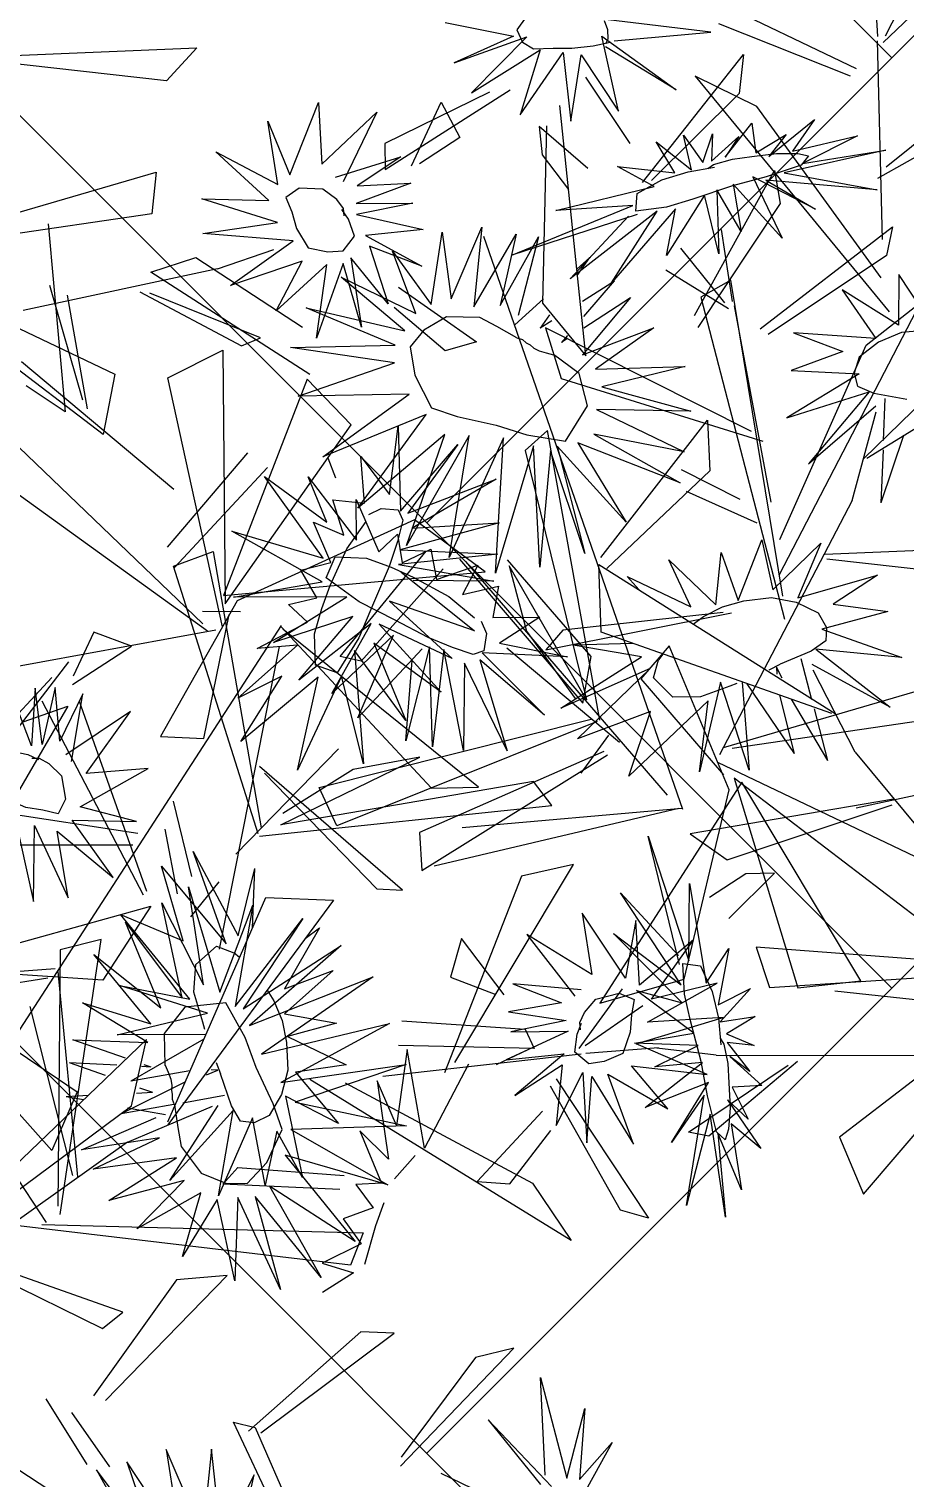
# Model space of a CAD drawing. Header units: millimetres. Extents: x -2729 to 15248, y -12439 to 5292.
# Drawn here: x 5803.9 to 5837.7, y -8469.8 to -8413.8 of the extents above; entities that cross this region are included whole.
import ezdxf

# ---------------------------------------------------------------- set-up
doc = ezdxf.new("R2010")
doc.units = ezdxf.units.MM

# ---------------------------------------------------------------- blocks, each defined once
blk = doc.blocks.new('aerysty')
at = {"color": 86, "linetype": 'Continuous'}
for p, q in [((-45.004, -24.006, 0.09), (-44.838, -21.209, 0.09)), ((-45.3, -23.988, 0.09), (-46.515, -21.584, 0.09)), ((-47.259, -22.28, 0.09), (-45.215, -24.24, 0.09)), ((-44.185, -25.26, 0.09), (-38.387, -22.488, 0.09)), ((-45.335, -29.042, 0.09), (-52.249, -23.482, 0.09)), ((-38.843, -23.514, 0.09), (-43.935, -25.525, 0.09)), ((-68.906, -24.394, 0.09), (-69.059, -25.247, 0.09)), ((-65.972, -27.832, 0.09), (-68.906, -24.394, 0.09)), ((-44.979, -24.181, 0.09), (-45.182, -31.855, 0.09)), ((-10.783, -24.813, 0.09), (-18.703, -24.477, 0.09)), ((-18.703, -24.477, 0.09), (-17.522, -25.743, 0.09)), ((-39.814, -24.713, 0.09), (-39.653, -26.221, 0.09)), ((-35.921, -29.653, 0.09), (-39.814, -24.713, 0.09)), ((-17.522, -25.743, 0.09), (-10.866, -25.009, 0.09)), ((-69.059, -25.247, 0.09), (-66.297, -28.292, 0.09)), ((-52.07, -25.518, 0.09), (-44.994, -29.491, 0.09)), ((-37.947, -25.553, 0.09), (-45.456, -34.644, 0.09)), ((-40.329, -26.719, 0.09), (-37.947, -25.553, 0.09)), ((-39.653, -26.221, 0.09), (-36.265, -29.584, 0.09)), ((-25.977, -29.166, 0.09), (-30.797, -26.078, 0.09)), ((-30.002, -26.179, 0.09), (-25.957, -28.16, 0.09)), ((-45.138, -33.323, 0.09), (-40.329, -26.719, 0.09)), ((-33.728, -36.353, 0.09), (-32.718, -26.688, 0.09)), ((-28.14, -26.567, 0.09), (-28.866, -27.927, 0.09)), ((-26.988, -29.017, 0.09), (-28.14, -26.567, 0.09)), ((-32.209, -27.477, 0.09), (-32.06, -34.323, 0.09)), ((-28.866, -27.927, 0.09), (-27.3, -28.946, 0.09)), ((-25.957, -28.16, 0.09), (-25.977, -29.166, 0.09)), ((-41.019, -29.193, 0.09), (-41.238, -30.459, 0.09)), ((-37.928, -34.792, 0.09), (-41.019, -29.193, 0.09)), ((-6.881, -32.277, 0.09), (-17.129, -29.27, 0.09)), ((-17.129, -29.27, 0.09), (-16.959, -30.886, 0.09)), ((-41.238, -30.459, 0.09), (-38.056, -35.25, 0.09)), ((-16.959, -30.886, 0.09), (-7.206, -32.316, 0.09)), ((-12.963, -31.273, 0.09), (-13.624, -38.532, 0.09)), ((-29.776, -31.732, 0.09), (-37.484, -53.853, 0.09)), ((-19.507, -32.999, 0.09), (-21.675, -32.257, 0.09)), ((-52.153, -32.805, 0.09), (-44.473, -40.304, 0.09)), ((-18.661, -32.564, 0.09), (-22.794, -35.247, 0.09)), ((-19.507, -32.999, 0.09), (-12.002, -34.616, 0.09)), ((-16.933, -33.136, 0.09), (-18.661, -32.564, 0.09)), ((-6.651, -32.843, 0.09), (-15.539, -37.077, 0.09)), ((-41.348, -45.625, 0.09), (-39.332, -33.424, 0.09)), ((-39.332, -33.424, 0.09), (-38.176, -34.081, 0.09)), ((-23.067, -37.074, 0.09), (-16.933, -33.136, 0.09)), ((-15.085, -39.404, 0.09), (-7.291, -33.463, 0.09)), ((-38.176, -34.081, 0.09), (-41.421, -46.513, 0.09)), ((-26.493, -33.704, 0.09), (-29.511, -35.812, 0.09)), ((-21.17, -35.667, 0.09), (-16.886, -33.95, 0.09)), ((-16.497, -33.892, 0.09), (-20.435, -35.977, 0.09)), ((-14.489, -38.412, 0.09), (-13.714, -34.024, 0.09)), ((-13.018, -33.635, 0.09), (-14.295, -38.07, 0.09)), ((-32.06, -34.323, 0.09), (-33.728, -36.353, 0.09)), ((-28.303, -36.166, 0.09), (-26.323, -34.491, 0.09)), ((-44.598, -40.286, 0.09), (-52.613, -35.37, 0.09)), ((-29.511, -35.812, 0.09), (-28.303, -36.166, 0.09)), ((-20.435, -35.977, 0.09), (-21.17, -35.667, 0.09)), ((-19.705, -36.14, 0.09), (-19.805, -45.939, 0.09)), ((-17.59, -37.212, 0.09), (-19.705, -36.14, 0.09)), ((-11.934, -36.586, 0.09), (-17.821, -41.514, 0.09)), ((-24.677, -39.021, 0.09), (-22.964, -37.265, 0.09)), ((-22.964, -37.265, 0.09), (-19.75, -45.61, 0.09)), ((-19.709, -46.826, 0.09), (-17.59, -37.212, 0.09)), ((-15.539, -37.077, 0.09), (-15.085, -39.404, 0.09)), ((-13.624, -38.532, 0.09), (-12.111, -37.52, 0.09)), ((-38.431, -38.827, 0.09), (-38.531, -40.79, 0.09)), ((-34.314, -44.129, 0.09), (-38.431, -38.827, 0.09)), ((-19.805, -45.939, 0.09), (-24.677, -39.021, 0.09)), ((-11.833, -39.894, 0.09), (-18.953, -46.712, 0.09)), ((-39.695, -41.895, 0.09), (-37.433, -40.742, 0.09)), ((-38.531, -40.79, 0.09), (-34.554, -44.555, 0.09)), ((-19.122, -46.992, 0.09), (-10.453, -40.753, 0.09)), ((-44.03, -41.922, 0.09), (-38.905, -51.75, 0.09)), ((-40.357, -42.801, 0.09), (-37.63, -41.585, 0.09)), ((-29.854, -44.693, 0.09), (-27.117, -42.687, 0.09)), ((-27.117, -42.687, 0.09), (-20.279, -45.822, 0.09)), ((-42.972, -43.999, 0.09), (-50.892, -43.663, 0.09)), ((-49.711, -44.929, 0.09), (-43.055, -44.196, 0.09)), ((-24.256, -47.962, 0.09), (-27.567, -43.9, 0.09)), ((-29.086, -44.293, 0.09), (-36.893, -53.304, 0.09)), ((-19.75, -45.61, 0.09), (-29.854, -44.693, 0.09)), ((-28.236, -44.577, 0.09), (-25.062, -48.146, 0.09)), ((-20.279, -45.822, 0.09), (-17.316, -51.061, 0.09)), ((-32.204, -47.696, 0.09), (-39.366, -46.269, 0.09)), ((-39.05, -46.258, 0.09), (-32.852, -46.945, 0.09)), ((-18.992, -51.141, 0.09), (-19.96, -46.346, 0.09)), ((-32.852, -46.945, 0.09), (-32.204, -47.696, 0.09)), ((-29.601, -53.001, 0.09), (-22.036, -46.908, 0.09)), ((-21.976, -46.817, 0.09), (-27.785, -53.052, 0.09)), ((-9.261, -66.446, 0.09), (-21.98, -46.775, 0.09)), ((-8.546, -48.939, 0.09), (-19.448, -46.946, 0.09)), ((-39.281, -53.096, 0.09), (-36.968, -47.539, 0.09)), ((-36.968, -47.539, 0.09), (-35.875, -48.812, 0.09)), ((-19.597, -59.274, 0.09), (-21.911, -47.578, 0.09)), ((-25.062, -48.146, 0.09), (-24.256, -47.962, 0.09)), ((-39.069, -51.463, 0.09), (-49.317, -48.456, 0.09)), ((-5.955, -58.375, 0.09), (-13.771, -48.177, 0.09)), ((-35.875, -48.812, 0.09), (-39.064, -52.522, 0.09)), ((-13.115, -48.781, 0.09), (-4.726, -57.867, 0.09)), ((-49.148, -50.073, 0.09), (-39.394, -51.502, 0.09)), ((-34.626, -50.993, 0.09), (-33.551, -52.458, 0.09)), ((-17.316, -51.061, 0.09), (-18.992, -51.141, 0.09)), ((-38.839, -52.03, 0.09), (-47.727, -56.263, 0.09)), ((-51.696, -52.185, 0.09), (-44.19, -53.803, 0.09)), ((-26.671, -56.989, 0.09), (-21.145, -52.214, 0.09)), ((-21.331, -52.47, 0.09), (-25.68, -56.938, 0.09)), ((-47.274, -58.591, 0.09), (-39.48, -52.65, 0.09)), ((-44.384, -60.471, 0.09), (-39.774, -52.808, 0.09)), ((-39.48, -52.65, 0.09), (-41.946, -60.744, 0.09)), ((-39.774, -52.808, 0.09), (-34.29, -61.345, 0.09)), ((-37.555, -60.417, 0.09), (-39.281, -53.096, 0.09)), ((-27.785, -53.052, 0.09), (-29.601, -53.001, 0.09)), ((-17.801, -53.562, 0.09), (-18.516, -56.461, 0.09)), ((-37.454, -53.823, 0.09), (-28.966, -54.577, 0.09)), ((-27.89, -56.041, 0.09), (-37.345, -53.815, 0.09)), ((-11.03, -53.974, 0.09), (-16.444, -54.799, 0.09)), ((-17.492, -54.642, 0.09), (-17.971, -57.134, 0.09)), ((-16.255, -55.25, 0.09), (-9.542, -55.258, 0.09)), ((-25.68, -56.938, 0.09), (-26.671, -56.989, 0.09)), ((-34.29, -61.345, 0.09), (-37.555, -60.417, 0.09)), ((-7.521, -60.449, 0.09), (-13.255, -60.017, 0.09)), ((-12.973, -60.399, 0.09), (-6.656, -61.4, 0.09)), ((-41.946, -60.744, 0.09), (-44.384, -60.471, 0.09)), ((-26.648, -62.035, 0.09), (-31.414, -62.347, 0.09)), ((-31.414, -62.347, 0.09), (-31.763, -63.096, 0.09)), ((-31.764, -63.031, 0.09), (-30.294, -63.729, 0.09)), ((-31.763, -63.096, 0.09), (-26.525, -62.979, 0.09)), ((-16.785, -62.753, 0.09), (-9.779, -69.488, 0.09)), ((-16.207, -65.317, 0.09), (-16.785, -62.753, 0.09)), ((-10.714, -69.405, 0.09), (-16.207, -65.317, 0.09)), ((-20.322, -67.694, 0.09), (-24.421, -68.003, 0.09)), ((-19.742, -68.339, 0.09), (-20.322, -67.694, 0.09)), ((-24.257, -68.542, 0.09), (-19.742, -68.339, 0.09)), ((-15.876, -73.285, 0.09), (-10.477, -71.379, 0.09)), ((-11.045, -71.944, 0.09), (-15.094, -73.919, 0.09)), ((-15.094, -73.919, 0.09), (-15.876, -73.285, 0.09))]:
    blk.add_line(p, q, dxfattribs=at)
at = {"color": 221, "linetype": 'Continuous'}
for p, q in [((-38.553, -23.85, 0.09), (-34.582, -23.382, 0.09)), ((-28.286, -23.485, 0.09), (-30.928, -24.012, 0.09)), ((-34.818, -24.183, 0.09), (-38.553, -23.85, 0.09)), ((-34.347, -24.006, 0.09), (-37.217, -26.075, 0.09)), ((-34.987, -26.906, 0.09), (-34.347, -24.006, 0.09)), ((-31.451, -24.042, 0.09), (-29.312, -26.205, 0.09)), ((-28.642, -25.039, 0.09), (-31.451, -24.042, 0.09)), ((-30.928, -24.012, 0.09), (-28.642, -25.039, 0.09)), ((-37.217, -26.075, 0.09), (-34.485, -24.418, 0.09)), ((-34.495, -24.288, 0.09), (-34.589, -24.115, 0.09)), ((-31.954, -24.543, 0.09), (-31.185, -27.053, 0.09)), ((-29.312, -26.205, 0.09), (-31.954, -24.543, 0.09)), ((-33.54, -24.726, 0.09), (-34.987, -26.906, 0.09)), ((-33.147, -27.295, 0.09), (-33.54, -24.726, 0.09)), ((-32.851, -24.643, 0.09), (-33.147, -27.295, 0.09)), ((-31.185, -27.053, 0.09), (-32.851, -24.643, 0.09)), ((-35.436, -28.148, 0.09), (-33.722, -25.585, 0.09)), ((-23.394, -26.579, 0.09), (-23.526, -28.965, 0.09)), ((-22.292, -29.372, 0.09), (-23.394, -26.579, 0.09)), ((-25.651, -26.944, 0.09), (-24.348, -29.64, 0.09)), ((-23.526, -28.965, 0.09), (-25.651, -26.944, 0.09)), ((-21.436, -27.296, 0.09), (-22.292, -29.372, 0.09)), ((-21.826, -29.743, 0.09), (-21.436, -27.296, 0.09)), ((-19.431, -28.485, 0.09), (-21.826, -29.743, 0.09)), ((-21.482, -30.368, 0.09), (-19.431, -28.485, 0.09)), ((-26.577, -28.672, 0.09), (-24.894, -29.791, 0.09)), ((-24.057, -29.455, 0.09), (-26.577, -28.672, 0.09)), ((-26.968, -29.694, 0.09), (-24.863, -30.481, 0.09)), ((-24.894, -29.791, 0.09), (-26.968, -29.694, 0.09)), ((-27.04, -30.46, 0.09), (-24.874, -30.903, 0.09)), ((-24.863, -30.481, 0.09), (-27.04, -30.46, 0.09)), ((-21.822, -31.209, 0.09), (-18.896, -30.303, 0.09)), ((-18.896, -30.303, 0.09), (-21.482, -30.368, 0.09)), ((-24.874, -30.903, 0.09), (-27.442, -31.482, 0.09)), ((-18.935, -31.637, 0.09), (-21.822, -31.209, 0.09)), ((-31.898, -31.758, 0.09), (-31.116, -34.793, 0.09)), ((-30.424, -34.413, 0.09), (-31.898, -31.758, 0.09)), ((-31.043, -31.65, 0.09), (-30.424, -34.413, 0.09)), ((-29.404, -34.456, 0.09), (-31.043, -31.65, 0.09)), ((-29.708, -31.384, 0.09), (-29.404, -34.456, 0.09)), ((-28.531, -34.158, 0.09), (-29.708, -31.384, 0.09)), ((-28.184, -31.578, 0.09), (-28.531, -34.158, 0.09)), ((-27.76, -34.369, 0.09), (-28.184, -31.578, 0.09)), ((-27.442, -31.482, 0.09), (-25.215, -31.717, 0.09)), ((-25.215, -31.717, 0.09), (-27.398, -32.891, 0.09)), ((-22.422, -31.921, 0.09), (-18.935, -31.637, 0.09)), ((-26.258, -32.311, 0.09), (-27.76, -34.369, 0.09)), ((-27.398, -32.891, 0.09), (-25.369, -32.123, 0.09)), ((-27.164, -34.717, 0.09), (-26.258, -32.311, 0.09)), ((-25.369, -32.123, 0.09), (-26.093, -34.351, 0.09)), ((-20.003, -33.648, 0.09), (-22.422, -31.921, 0.09)), ((-33.394, -33.248, 0.09), (-33.881, -32.55, 0.09)), ((-33.382, -32.999, 0.09), (-33.881, -32.55, 0.09)), ((-26.093, -34.351, 0.09), (-24.657, -32.57, 0.09)), ((-24.657, -32.57, 0.09), (-25.072, -35.25, 0.09)), ((-25.072, -35.25, 0.09), (-24.356, -32.791, 0.09)), ((-24.356, -32.791, 0.09), (-23.334, -35.672, 0.09)), ((-23.729, -32.837, 0.09), (-21.764, -34.627, 0.09)), ((-23.334, -35.672, 0.09), (-23.729, -32.837, 0.09)), ((-22.777, -32.709, 0.09), (-20.003, -33.648, 0.09)), ((-21.764, -34.627, 0.09), (-22.777, -32.709, 0.09)), ((-47.203, -35.279, 0.09), (-45.821, -33.195, 0.09)), ((-45.821, -33.195, 0.09), (-45.814, -35.161, 0.09)), ((-33.652, -34.835, 0.09), (-34.839, -33.452, 0.09)), ((-33.598, -34.245, 0.09), (-34.839, -33.452, 0.09)), ((-24.277, -33.325, 0.09), (-27.164, -34.717, 0.09)), ((-26.74, -35.39, 0.09), (-24.277, -33.325, 0.09)), ((-45.814, -35.161, 0.09), (-43.633, -33.788, 0.09)), ((-43.633, -33.788, 0.09), (-44.942, -35.666, 0.09)), ((-33.659, -35.27, 0.09), (-35.456, -34.097, 0.09)), ((-35.456, -34.097, 0.09), (-33.6, -36.316, 0.09)), ((-32.096, -34.155, 0.09), (-30.99, -35.15, 0.09)), ((-22.927, -34.511, 0.09), (-26.74, -35.39, 0.09)), ((-26.369, -35.945, 0.09), (-22.927, -34.511, 0.09)), ((-32.422, -34.995, 0.09), (-31.975, -35.28, 0.09)), ((-32.328, -34.774, 0.09), (-31.975, -35.28, 0.09)), ((-44.942, -35.666, 0.09), (-41.759, -35.449, 0.09)), ((-41.759, -35.449, 0.09), (-43.666, -36.179, 0.09)), ((-36.36, -35.268, 0.09), (-34.105, -36.858, 0.09)), ((-33.6, -36.316, 0.09), (-36.36, -35.268, 0.09)), ((-33.029, -35.681, 0.09), (-32.796, -35.833, 0.09)), ((-33.025, -35.566, 0.09), (-32.796, -35.833, 0.09)), ((-43.666, -36.179, 0.09), (-41.662, -36.907, 0.09)), ((-22.328, -36.039, 0.09), (-26.369, -35.945, 0.09)), ((-26.339, -36.622, 0.09), (-22.328, -36.039, 0.09)), ((-41.662, -36.907, 0.09), (-44.295, -37.031, 0.09)), ((-37.567, -36.76, 0.09), (-34.347, -37.542, 0.09)), ((-34.105, -36.858, 0.09), (-37.567, -36.76, 0.09)), ((-22.619, -37.922, 0.09), (-26.339, -36.622, 0.09)), ((-44.295, -37.031, 0.09), (-41.504, -38.741, 0.09)), ((-45.237, -39.61, 0.09), (-45.304, -37.982, 0.09)), ((-44.677, -37.733, 0.09), (-42.344, -40.513, 0.09)), ((-41.504, -38.741, 0.09), (-44.677, -37.733, 0.09)), ((-34.347, -37.542, 0.09), (-37.794, -38.488, 0.09)), ((-26.912, -37.834, 0.09), (-22.619, -37.922, 0.09)), ((-23.574, -40.264, 0.09), (-26.912, -37.834, 0.09)), ((-44.03, -41.922, 0.09), (-44.951, -38.504, 0.09)), ((-42.344, -40.513, 0.09), (-44.942, -38.276, 0.09)), ((-37.794, -38.488, 0.09), (-34.147, -38.423, 0.09)), ((-34.147, -38.423, 0.09), (-37.53, -40.057, 0.09)), ((-27.562, -38.618, 0.09), (-23.574, -40.264, 0.09)), ((-24.93, -42.243, 0.09), (-27.562, -38.618, 0.09)), ((-46.012, -39.419, 0.09), (-45.137, -42.014, 0.09)), ((-37.53, -40.057, 0.09), (-34.041, -39.378, 0.09)), ((-34.041, -39.378, 0.09), (-37.383, -41.254, 0.09)), ((-37.383, -41.254, 0.09), (-33.424, -39.711, 0.09)), ((-33.424, -39.711, 0.09), (-35.297, -42.776, 0.09)), ((-30.553, -39.515, 0.09), (-28.456, -44.146, 0.09)), ((-30.257, -44.747, 0.09), (-30.553, -39.515, 0.09)), ((-29.226, -39.426, 0.09), (-26.808, -43.679, 0.09)), ((-28.456, -44.146, 0.09), (-29.226, -39.426, 0.09)), ((-28.289, -39.394, 0.09), (-24.93, -42.243, 0.09)), ((-26.808, -43.679, 0.09), (-28.289, -39.394, 0.09)), ((-45.222, -39.966, 0.09), (-45.137, -42.014, 0.09)), ((-35.297, -42.776, 0.09), (-32.627, -39.839, 0.09)), ((-32.627, -39.839, 0.09), (-33.705, -43.983, 0.09)), ((-33.705, -43.983, 0.09), (-32.372, -40.023, 0.09)), ((-32.372, -40.023, 0.09), (-31.969, -44.514, 0.09)), ((-31.969, -44.514, 0.09), (-31.71, -39.822, 0.09)), ((-31.71, -39.822, 0.09), (-30.257, -44.747, 0.09)), ((-18.407, -56.86, 0.09), (-19.621, -60.931, 0.09)), ((-18.98, -60.649, 0.09), (-18.407, -56.86, 0.09)), ((-20.889, -57.571, 0.09), (-20.212, -61.481, 0.09)), ((-19.621, -60.931, 0.09), (-20.889, -57.571, 0.09)), ((-17.371, -57.479, 0.09), (-18.98, -60.649, 0.09)), ((-18.16, -61.152, 0.09), (-17.371, -57.479, 0.09)), ((-22.819, -58.085, 0.09), (-20.513, -61.569, 0.09)), ((-20.212, -61.481, 0.09), (-22.819, -58.085, 0.09)), ((-15.972, -58.234, 0.09), (-18.16, -61.152, 0.09)), ((-17.343, -61.535, 0.09), (-15.972, -58.234, 0.09)), ((-24.304, -59.128, 0.09), (-20.762, -62.215, 0.09)), ((-20.513, -61.569, 0.09), (-24.304, -59.128, 0.09)), ((-14.747, -59.475, 0.09), (-17.343, -61.535, 0.09)), ((-16.952, -62.147, 0.09), (-14.747, -59.475, 0.09)), ((-25.541, -60.336, 0.09), (-21.23, -63.316, 0.09)), ((-20.762, -62.215, 0.09), (-25.541, -60.336, 0.09)), ((-14.311, -61.344, 0.09), (-16.952, -62.147, 0.09)), ((-16.834, -62.877, 0.09), (-14.311, -61.344, 0.09)), ((-26.173, -62.127, 0.09), (-21.975, -64.418, 0.09)), ((-21.23, -63.316, 0.09), (-26.173, -62.127, 0.09)), ((-27.533, -66.946, 0.09), (-26.851, -63.138, 0.09)), ((-26.851, -63.138, 0.09), (-26.441, -66.075, 0.09)), ((-13.943, -62.776, 0.09), (-16.834, -62.877, 0.09)), ((-15.972, -63.474, 0.09), (-13.943, -62.776, 0.09)), ((-29.227, -63.702, 0.09), (-27.533, -66.946, 0.09)), ((-26.816, -63.714, 0.09), (-22.526, -65.178, 0.09)), ((-21.975, -64.418, 0.09), (-26.816, -63.714, 0.09)), ((-16.684, -63.718, 0.09), (-16.947, -63.809, 0.09)), ((-16.595, -63.792, 0.09), (-16.947, -63.809, 0.09)), ((-15.634, -63.746, 0.09), (-13.813, -63.659, 0.09)), ((-15.201, -64.152, 0.09), (-13.813, -63.659, 0.09)), ((-26.441, -66.075, 0.09), (-25.695, -64.346, 0.09)), ((-25.695, -64.346, 0.09), (-26.138, -67.376, 0.09)), ((-16.515, -64.619, 0.09), (-17.015, -64.796, 0.09)), ((-16.399, -64.828, 0.09), (-17.015, -64.796, 0.09)), ((-14.54, -64.925, 0.09), (-13.689, -64.969, 0.09)), ((-22.526, -65.178, 0.09), (-26.837, -66.078, 0.09)), ((-16.053, -65.392, 0.09), (-17.517, -65.653, 0.09)), ((-14.351, -65.088, 0.09), (-13.689, -64.969, 0.09)), ((-14.283, -67.021, 0.09), (-17.158, -65.773, 0.09)), ((-26.837, -66.078, 0.09), (-22.36, -66.228, 0.09)), ((-26.138, -67.376, 0.09), (-25.031, -66.282, 0.09)), ((-22.36, -66.228, 0.09), (-26.108, -68.363, 0.09)), ((-25.031, -66.282, 0.09), (-25.862, -68.302, 0.09)), ((-17.284, -66.552, 0.09), (-14.283, -67.021, 0.09)), ((-14.724, -67.761, 0.09), (-17.284, -66.552, 0.09)), ((-26.108, -68.363, 0.09), (-22.141, -67.223, 0.09)), ((-22.141, -67.223, 0.09), (-24.847, -70.556, 0.09)), ((-17.944, -67.331, 0.09), (-14.724, -67.761, 0.09)), ((-15.333, -68.979, 0.09), (-17.944, -67.331, 0.09)), ((-18.245, -68.204, 0.09), (-15.333, -68.979, 0.09)), ((-16.422, -70.062, 0.09), (-18.245, -68.204, 0.09)), ((-25.862, -68.302, 0.09), (-24.873, -68.348, 0.09)), ((-24.873, -68.348, 0.09), (-25.541, -69.249, 0.09)), ((-24.847, -70.556, 0.09), (-21.536, -68.419, 0.09)), ((-21.536, -68.419, 0.09), (-23.54, -71.942, 0.09)), ((-23.54, -71.942, 0.09), (-20.984, -68.811, 0.09)), ((-20.984, -68.811, 0.09), (-21.966, -72.408, 0.09)), ((-18.886, -68.682, 0.09), (-16.422, -70.062, 0.09)), ((-18.185, -71.131, 0.09), (-18.886, -68.682, 0.09)), ((-25.541, -69.249, 0.09), (-24.392, -69.67, 0.09)), ((-21.966, -72.408, 0.09), (-20.318, -68.859, 0.09)), ((-20.318, -68.859, 0.09), (-20.202, -72.072, 0.09)), ((-20.202, -72.072, 0.09), (-19.526, -68.938, 0.09)), ((-19.526, -68.938, 0.09), (-18.185, -71.131, 0.09)), ((-24.392, -69.67, 0.09), (-25.078, -70.636, 0.09)), ((-25.078, -70.636, 0.09), (-23.573, -71.39, 0.09)), ((-23.573, -71.39, 0.09), (-24.791, -71.763, 0.09)), ((-24.791, -71.763, 0.09), (-23.592, -72.526, 0.09))]:
    blk.add_line(p, q, dxfattribs=at)
at = {"color": 50, "linetype": 'Continuous'}
for p, q in [((-34.568, -23.762, 0.09), (-34.442, -23.411, 0.09)), ((-31.414, -23.267, 0.09), (-31.052, -23.77, 0.09)), ((-34.589, -24.115, 0.09), (-34.568, -23.762, 0.09)), ((-31.052, -23.77, 0.09), (-31.282, -24.24, 0.09)), ((-34.011, -24.381, 0.09), (-34.668, -24.242, 0.09)), ((-33.179, -24.477, 0.09), (-34.011, -24.381, 0.09)), ((-32.46, -24.472, 0.09), (-33.179, -24.477, 0.09)), ((-31.707, -24.494, 0.09), (-32.46, -24.472, 0.09)), ((-31.282, -24.24, 0.09), (-31.707, -24.494, 0.09)), ((-24.109, -30.328, 0.09), (-23.572, -29.919, 0.09)), ((-23.572, -29.919, 0.09), (-22.656, -29.889, 0.09)), ((-22.656, -29.889, 0.09), (-22.137, -30.243, 0.09)), ((-24.565, -31.083, 0.09), (-24.309, -30.71, 0.09)), ((-24.4, -30.948, 0.09), (-24.367, -30.674, 0.09)), ((-24.367, -30.674, 0.09), (-24.109, -30.328, 0.09)), ((-22.137, -30.243, 0.09), (-22.367, -30.804, 0.09)), ((-24.798, -31.739, 0.09), (-24.565, -31.083, 0.09)), ((-22.367, -30.804, 0.09), (-22.558, -31.443, 0.09)), ((-24.361, -32.303, 0.09), (-24.798, -31.739, 0.09)), ((-22.558, -31.443, 0.09), (-23.003, -32.184, 0.09)), ((-23.767, -32.338, 0.09), (-24.361, -32.303, 0.09)), ((-23.003, -32.184, 0.09), (-23.767, -32.338, 0.09)), ((-31.066, -35.662, 0.09), (-30.293, -35.22, 0.09)), ((-30.293, -35.22, 0.09), (-29.642, -34.869, 0.09)), ((-29.642, -34.869, 0.09), (-28.35, -34.849, 0.09)), ((-28.35, -34.849, 0.09), (-27.47, -35.363, 0.09)), ((-46.988, -35.343, 0.09), (-45.922, -35.441, 0.09)), ((-45.922, -35.441, 0.09), (-45.036, -35.814, 0.09)), ((-45.036, -35.814, 0.09), (-44.296, -36.389, 0.09)), ((-31.283, -35.723, 0.09), (-31.43, -35.845, 0.09)), ((-31.066, -35.662, 0.09), (-31.283, -35.723, 0.09)), ((-27.47, -35.363, 0.09), (-26.951, -36.005, 0.09)), ((-33.482, -37.034, 0.09), (-32.489, -36.294, 0.09)), ((-32.484, -36.315, 0.09), (-32.489, -36.294, 0.09)), ((-32.2, -36.236, 0.09), (-32.484, -36.315, 0.09)), ((-31.925, -36.152, 0.09), (-32.2, -36.236, 0.09)), ((-31.724, -36.053, 0.09), (-31.925, -36.152, 0.09)), ((-31.579, -35.928, 0.09), (-31.724, -36.053, 0.09)), ((-31.43, -35.845, 0.09), (-31.579, -35.928, 0.09)), ((-26.951, -36.005, 0.09), (-27.125, -37.102, 0.09)), ((-44.296, -36.389, 0.09), (-44.095, -37.005, 0.09)), ((-44.095, -37.005, 0.09), (-44.234, -37.508, 0.09)), ((-33.805, -38.283, 0.09), (-33.482, -37.034, 0.09)), ((-27.125, -37.102, 0.09), (-27.771, -38.357, 0.09)), ((-44.867, -37.778, 0.09), (-46.142, -38.017, 0.09)), ((-44.234, -37.508, 0.09), (-44.867, -37.778, 0.09)), ((-32.956, -39.643, 0.09), (-33.805, -38.283, 0.09)), ((-27.771, -38.357, 0.09), (-28.763, -38.695, 0.09)), ((-30.272, -39.033, 0.09), (-31.456, -39.406, 0.09)), ((-28.763, -38.695, 0.09), (-30.272, -39.033, 0.09)), ((-31.456, -39.406, 0.09), (-32.956, -39.643, 0.09)), ((-20.59, -62.672, 0.09), (-19.854, -61.342, 0.09)), ((-19.854, -61.342, 0.09), (-18.26, -61.507, 0.09)), ((-18.26, -61.507, 0.09), (-17.473, -62.53, 0.09)), ((-21.022, -63.835, 0.09), (-20.59, -62.672, 0.09)), ((-17.473, -62.53, 0.09), (-17.499, -63.768, 0.09)), ((-17.631, -64.032, 0.09), (-17.519, -63.758, 0.09)), ((-17.519, -63.758, 0.09), (-17.499, -63.768, 0.09)), ((-21.683, -65.233, 0.09), (-21.022, -63.835, 0.09)), ((-17.779, -64.52, 0.09), (-17.734, -64.3, 0.09)), ((-17.734, -64.3, 0.09), (-17.631, -64.032, 0.09)), ((-17.796, -64.879, 0.09), (-17.769, -64.71, 0.09)), ((-17.79, -65.07, 0.09), (-17.796, -64.879, 0.09)), ((-17.769, -64.71, 0.09), (-17.779, -64.52, 0.09)), ((-22.025, -66.223, 0.09), (-21.683, -65.233, 0.09)), ((-17.874, -65.279, 0.09), (-18.001, -66.16, 0.09)), ((-17.874, -65.279, 0.09), (-17.79, -65.07, 0.09)), ((-21.432, -67.504, 0.09), (-22.025, -66.223, 0.09)), ((-18.001, -66.16, 0.09), (-18.124, -66.89, 0.09)), ((-18.124, -66.89, 0.09), (-18.901, -67.921, 0.09)), ((-27.172, -67.234, 0.09), (-26.364, -68.135, 0.09)), ((-20.673, -68.315, 0.09), (-21.432, -67.504, 0.09)), ((-18.901, -67.921, 0.09), (-19.848, -68.3, 0.09)), ((-19.848, -68.3, 0.09), (-20.673, -68.315, 0.09)), ((-25.952, -69.054, 0.09), (-25.637, -69.939, 0.09)), ((-25.637, -69.939, 0.09), (-25.211, -71.437, 0.09))]:
    blk.add_line(p, q, dxfattribs=at)
blk = doc.blocks.new('styrtys')
at = {"color": 86, "linetype": 'Continuous'}
for p, q in [((-55.142, -11.478), (-55.167, -12.586)), ((-53.478, -13.323), (-55.142, -11.478)), ((-55.167, -12.586), (-54.315, -14.029)), ((-48.555, -19.104), (-48.638, -16.291)), ((-48.853, -19.113), (-50.282, -16.815)), ((-47.623, -20.286), (-42.067, -16.996)), ((-42.067, -16.996), (-42.432, -18.064)), ((-50.965, -17.578), (-48.745, -19.357)), ((-42.432, -18.064), (-47.349, -20.53)), ((-55.853, -19.225), (-55.492, -21.247)), ((-48.437, -24.175), (-55.853, -19.225)), ((-48.514, -19.277), (-48.034, -26.976)), ((-41.354, -20.024), (-48.059, -29.792)), ((-43.634, -21.403), (-41.354, -20.024)), ((-55.492, -21.247), (-48.056, -24.593)), ((-47.859, -28.441), (-43.634, -21.403)), ((-56.258, -23.174), (-57.214, -23.831)), ((-55.622, -34.516), (-56.258, -23.174)), ((-57.214, -23.831), (-56.03, -33.674)), ((-58.373, -28.177), (-58.017, -30.765)), ((-56.03, -33.674), (-58.373, -28.177)), ((-55.158, -31.157), (-54.926, -28.547)), ((-54.926, -28.547), (-46.572, -35.369)), ((-58.017, -30.765), (-56.458, -33.566)), ((-58.848, -31.305), (-54.976, -35.456)), ((-46.698, -35.363), (-55.158, -31.157)), ((-6.875, -34.076), (-9.353, -42.21)), ((-66.696, -35.766), (-55.947, -34.432)), ((-55.725, -34.561), (-66.201, -37.324)), ((-11.802, -41.936), (-7.17, -34.236)), ((-7.17, -34.236), (-1.66, -42.813)), ((-4.94, -41.881), (-6.676, -34.525)), ((-14.524, -42.553), (-8.227, -34.924)), ((4.77, -37.485), (-4.73, -35.247)), ((-66.201, -37.324), (-66.696, -35.766)), ((-55.616, -35.737), (-63.071, -37.967)), ((-63.159, -39.43), (-55.492, -35.882)), ((3.69, -36.013), (4.77, -37.485)), ((4.666, -36.457), (-1.335, -42.404)), ((-45.984, -36.949), (-39.979, -46.329)), ((-25.254, -48.823), (-21.97, -37.302)), ((5.622, -37.404), (7.711, -39.145)), ((7.795, -37.599), (5.936, -37.336)), ((-63.071, -37.967), (-63.159, -39.43)), ((-10.638, -44.638), (-19.478, -37.864)), ((-1.169, -42.498), (5.082, -37.862)), ((7.711, -39.145), (7.795, -37.599)), ((-44.74, -38.934), (-52.697, -39.303)), ((-51.402, -40.465), (-44.806, -39.138)), ((-52.697, -39.303), (-51.402, -40.465)), ((-6.741, -39.487), (-12.491, -42.981)), ((16.168, -41.24), (11.762, -39.337)), ((-4.305, -39.958), (-13.795, -42.798)), ((-12.483, -43.196), (-5.128, -40.139)), ((-3.465, -41.359), (-4.305, -39.958)), ((2.227, -45.954), (11.136, -39.788)), ((11.107, -39.847), (15.846, -42.14)), ((11.136, -39.788), (12.132, -41.085)), ((-14.074, -42.971), (-3.465, -41.359)), ((12.132, -41.085), (2.48, -46)), ((10.214, -42.779), (9.798, -41.373)), ((-12.64, -54.264), (-14.963, -41.564)), ((-9.353, -42.21), (-11.802, -41.936)), ((-1.66, -42.813), (-4.94, -41.881)), ((-61.956, -42.235), (-62.561, -43.661)), ((-60.584, -44.585), (-61.956, -42.235)), ((-14.652, -42.405), (-11.309, -54.372)), ((-62.561, -43.661), (-60.903, -44.541)), ((-50.694, -43.96), (-50.381, -45.563)), ((-40.169, -46.057), (-50.694, -43.96)), ((-21.033, -44.536), (-22.999, -46.801)), ((0.004, -45.056), (-1.609, -44.404)), ((16.894, -44.253), (16.239, -44.763)), ((-50.381, -45.563), (-40.491, -46.125)), ((-21.251, -45.643), (-22.821, -47.653)), ((6.272, -47.952), (1.218, -45.368)), ((-38.393, -48.246), (-47.893, -46.008)), ((-15.165, -48.004), (-20.385, -46.264)), ((2.146, -46.032), (6.606, -56.479)), ((-39.889, -46.603), (-48.408, -51.632)), ((-20.423, -46.754), (-14.422, -49.834)), ((2.816, -46.685), (6.891, -51.055)), ((7.281, -55.536), (2.816, -46.685)), ((5.674, -48.742), (3.255, -46.64)), ((-47.746, -53.921), (-40.475, -47.281)), ((-52.742, -47.904), (-45.087, -48.854)), ((-14.422, -49.834), (-15.165, -48.004)), ((-54.169, -50.722), (-50.034, -48.622)), ((-49.65, -48.53), (-53.406, -50.967)), ((-59.672, -49.232), (-62.505, -51.61)), ((6.891, -51.055), (5.674, -48.742)), ((-61.264, -51.857), (-59.431, -50.005)), ((-53.406, -50.967), (-54.169, -50.722)), ((-9.227, -62.128), (-6.249, -50.661)), ((-62.505, -51.61), (-61.264, -51.857)), ((-48.408, -51.632), (-47.746, -53.921)), ((-5.978, -51.999), (-7.553, -60.055)), ((-14.99, -55.403), (-19.922, -52.39)), ((-19.844, -52.862), (-14.652, -56.649)), ((-2.24, -60.392), (-5.314, -53.317)), ((-11.309, -54.372), (-12.64, -54.264)), ((-14.652, -56.649), (-14.99, -55.403)), ((3.649, -56.164), (-4.482, -55.55)), ((-3.981, -55.814), (4.677, -57.942)), ((6.606, -56.479), (7.281, -55.536)), ((4.677, -57.942), (3.649, -56.164)), ((-19.49, -58.394), (-13.848, -61.24)), ((-14.634, -59.934), (-19.147, -58.31)), ((-7.546, -63.604), (-3.763, -59.611)), ((-3.422, -59.747), (-7.526, -64.733)), ((-19.293, -59.97), (-19.765, -63.032)), ((-13.848, -61.24), (-14.634, -59.934)), ((-7.553, -60.055), (-9.227, -62.128)), ((0.642, -61.156), (-2.051, -60.238)), ((-1.866, -60.431), (0.26, -62.105)), ((-2.144, -60.541), (-1.108, -63.158)), ((-7.526, -64.733), (-7.546, -63.604)), ((6.293, -64.418), (5, -63.352)), ((4.454, -64.3), (6.647, -65.468)), ((6.647, -65.468), (6.293, -64.418))]:
    blk.add_line(p, q, dxfattribs=at)
at = {"color": 50, "linetype": 'Continuous'}
for p, q in [((-50.728, -12.619), (-49.51, -13.863)), ((-50.161, -13.901), (-50.728, -12.619)), ((-49.648, -12.499), (-49.038, -13.641)), ((-49.51, -13.863), (-49.648, -12.499)), ((-49.038, -13.641), (-48.534, -12.588)), ((-48.534, -12.588), (-48.696, -13.624)), ((-48.696, -13.624), (-47.536, -12.808)), ((-48.152, -13.543), (-46.97, -12.366)), ((-47.536, -12.808), (-48.152, -13.543)), ((-46.97, -12.366), (-46.958, -13.516)), ((-46.48, -13.722), (-44.547, -12.521)), ((-44.547, -12.521), (-45.552, -13.627)), ((-52.324, -13.387), (-50.161, -13.901)), ((-51.018, -14.32), (-52.324, -13.387)), ((-46.958, -13.516), (-45.705, -12.96)), ((-45.705, -12.96), (-46.48, -13.722)), ((-45.552, -13.627), (-42.988, -13.35)), ((-42.988, -13.35), (-45.217, -14.152)), ((-54.898, -14.777), (-51.018, -14.32)), ((-44.939, -15.961), (-47.192, -14.422)), ((-47.192, -14.422), (-46.347, -16.911)), ((-41.964, -14.025), (-45.969, -14.421)), ((-45.969, -14.421), (-42.486, -15.509)), ((-45.217, -14.152), (-41.964, -14.025)), ((-56.795, -16.288), (-51.922, -14.95)), ((-51.922, -14.95), (-54.898, -14.777)), ((-49.123, -14.899), (-50.868, -17.027)), ((-48.851, -17.208), (-49.123, -14.899)), ((-48.63, -14.755), (-48.851, -17.208)), ((-47.891, -16.467), (-48.63, -14.755)), ((-47.972, -14.614), (-47.891, -16.467)), ((-46.347, -16.911), (-47.972, -14.614)), ((-46.708, -14.616), (-44.939, -15.961)), ((-42.486, -15.509), (-46.708, -14.616)), ((-51.795, -15.317), (-56.795, -16.288)), ((-51.012, -15.287), (-54.67, -17.461)), ((-54.67, -17.461), (-52.145, -15.334)), ((-50.307, -15.281), (-53.109, -17.811)), ((-53.109, -17.811), (-51.012, -15.287)), ((-50.868, -17.027), (-50.307, -15.281)), ((-62.617, -24.882), (-61.967, -22.296)), ((-61.967, -22.296), (-62.28, -25.57)), ((-63.624, -25.092), (-63.542, -23.283)), ((-63.542, -23.283), (-62.617, -24.882)), ((-62.28, -25.57), (-59.758, -23.281)), ((-59.758, -23.281), (-62.007, -25.677)), ((-64.82, -24.813), (-63.624, -25.092)), ((-64.56, -26.217), (-64.82, -24.813)), ((-62.007, -25.677), (-58.453, -24.795)), ((-58.453, -24.795), (-61.915, -26.273)), ((-65.669, -25.577), (-64.56, -26.217)), ((-65.191, -27.2), (-65.669, -25.577)), ((-63.506, -25.551), (-63.01, -25.376)), ((-63.01, -25.376), (-62.355, -25.511)), ((-62.355, -25.511), (-62.228, -25.928)), ((-64.512, -26.75), (-63.645, -25.799)), ((-62.228, -25.928), (-62.539, -26.714)), ((-61.915, -26.273), (-58.547, -26.483)), ((-65.322, -28.088), (-64.512, -26.75)), ((-62.539, -26.714), (-62.968, -27.633)), ((-58.547, -26.483), (-62.475, -27.05)), ((-66.372, -27.357), (-65.191, -27.2)), ((-65.895, -28.49), (-66.372, -27.357)), ((-62.475, -27.05), (-58.751, -27.669)), ((-62.968, -27.633), (-63.695, -28.876)), ((-62.604, -27.602), (-59.024, -28.684)), ((-58.751, -27.669), (-62.604, -27.602)), ((-62.548, -27.888), (-60, -30.499)), ((-67.014, -28.617), (-65.895, -28.49)), ((-65.756, -28.926), (-65.322, -28.088)), ((-59.024, -28.684), (-62.112, -28.284)), ((-49.751, -30.583), (-48.554, -28.374)), ((-48.554, -28.374), (-48.372, -30.342)), ((-66.37, -29.376), (-67.014, -28.617)), ((-66.149, -29.859), (-65.756, -28.926)), ((-63.695, -28.876), (-64.472, -30.219)), ((-63.123, -28.963), (-60.99, -31.45)), ((-60, -30.499), (-63.123, -28.963)), ((-52.219, -28.693), (-50.635, -30.65)), ((-51.603, -30.608), (-52.219, -28.693)), ((-50.635, -30.65), (-50.18, -28.667)), ((-50.18, -28.667), (-49.751, -30.583)), ((-48.372, -30.342), (-46.312, -28.773)), ((-46.312, -28.773), (-47.455, -30.769)), ((-68.424, -30.148), (-66.37, -29.376)), ((-53.499, -29.712), (-53.893, -29.137)), ((-53.893, -29.137), (-51.603, -30.608)), ((-69.392, -31.962), (-66.862, -30.213)), ((-66.862, -30.213), (-68.424, -30.148)), ((-66.258, -31.07), (-66.149, -29.859)), ((-64.472, -30.219), (-65.463, -31.456)), ((-63.622, -29.802), (-61.568, -32.699)), ((-60.99, -31.45), (-63.622, -29.802)), ((-64.697, -30.686), (-64.889, -35.071)), ((-63.065, -33.613), (-64.697, -30.686)), ((-63.925, -30.495), (-63.065, -33.613)), ((-61.568, -32.699), (-63.925, -30.495)), ((-51.162, -31.034), (-50.379, -30.76)), ((-50.379, -30.76), (-49.531, -30.628)), ((-49.531, -30.628), (-48.455, -30.631)), ((-48.455, -30.631), (-47.535, -30.925)), ((-47.455, -30.769), (-44.288, -30.269)), ((-44.288, -30.269), (-46.131, -31.169)), ((-69.488, -33.64), (-67.611, -31.327)), ((-67.611, -31.327), (-69.392, -31.962)), ((-65.463, -31.456), (-66.258, -31.07)), ((-51.585, -31.275), (-51.162, -31.034)), ((-47.535, -30.925), (-46.744, -31.435)), ((-46.131, -31.169), (-44.061, -31.719)), ((-66.222, -31.533), (-69.488, -33.64)), ((-67.446, -35), (-66.222, -31.533)), ((-65.313, -31.615), (-67.446, -35)), ((-64.889, -35.071), (-65.313, -31.615)), ((-54.004, -31.731), (-56.293, -31.517)), ((-53.726, -32.29), (-56.293, -31.517)), ((-46.744, -31.435), (-46.487, -32.034)), ((-44.061, -31.719), (-46.685, -32.078)), ((-57.065, -33.869), (-53.726, -32.29)), ((-52.893, -32.283), (-53.085, -32.488)), ((-46.685, -32.078), (-43.739, -33.541)), ((-46.487, -32.034), (-46.581, -32.55)), ((-53.44, -32.772), (-57.065, -33.869)), ((-56.567, -35.122), (-53.44, -32.772)), ((-53.369, -33.148), (-53.085, -32.488)), ((-47.191, -32.876), (-48.446, -33.229)), ((-46.581, -32.55), (-47.191, -32.876)), ((-47.005, -32.814), (-44.422, -35.389)), ((-43.739, -33.541), (-47.005, -32.814)), ((-52.711, -33.985), (-53.369, -33.148)), ((-48.893, -33.384), (-48.446, -33.229)), ((-48.593, -33.327), (-48.622, -33.592)), ((-48.436, -33.77), (-48.593, -33.327)), ((-47.398, -34.743), (-47.61, -33.12)), ((-44.422, -35.389), (-47.222, -33.381)), ((-51.648, -34.103), (-52.711, -33.985)), ((-50.809, -33.626), (-52.039, -36.962)), ((-50.472, -33.824), (-51.648, -34.103)), ((-50.137, -37.143), (-50.809, -33.626)), ((-50.188, -33.756), (-50.472, -33.824)), ((-49.989, -33.727), (-50.137, -37.143)), ((-49.81, -33.815), (-48.33, -36.707)), ((-45.984, -36.949), (-47.21, -33.61)), ((-53.638, -34.426), (-56.567, -35.122)), ((-51.38, -34.282), (-54.775, -36.799)), ((-54.775, -36.799), (-53.638, -34.426)), ((-52.039, -36.962), (-51.38, -34.282)), ((-48.614, -34.41), (-48.33, -36.707)), ((-48.19, -34.621), (-47.084, -37.14)), ((-47.351, -35.098), (-47.084, -37.14)), ((2.895, -36.583), (4.988, -34.965)), ((5.057, -36.067), (2.895, -36.583)), ((3.065, -36.972), (5.057, -36.067)), ((0.231, -36.697), (-2.825, -38.436)), ((5.316, -36.795), (3.065, -36.972)), ((3.386, -37.587), (5.316, -36.795)), ((-2.825, -38.436), (-0.014, -37.6)), ((-0.014, -37.6), (-2.294, -39.667)), ((2.766, -38.249), (5.394, -37.891)), ((5.284, -39.859), (2.953, -37.956)), ((5.394, -37.891), (3.386, -37.587)), ((-2.294, -39.667), (0.034, -38.51)), ((0.034, -38.51), (-1.035, -41.097)), ((-1.035, -41.097), (0.612, -38.934)), ((0.612, -38.934), (1.296, -41.328)), ((1.194, -39.074), (3.384, -41.149)), ((1.296, -41.328), (1.194, -39.074)), ((2.491, -38.92), (5.284, -39.859)), ((3.384, -41.149), (2.491, -38.92)), ((-57.205, -41.825), (-57.124, -44.225)), ((-55.853, -44.522), (-57.205, -41.825)), ((-4.656, -45.308), (-2.321, -41.786)), ((-2.321, -41.786), (-2.582, -44.404)), ((12.245, -45.459), (13.098, -41.549)), ((13.098, -41.549), (13.128, -45.227)), ((-59.431, -42.391), (-57.887, -44.974)), ((-57.124, -44.225), (-59.431, -42.391)), ((-55.181, -42.368), (-55.853, -44.522)), ((-55.353, -44.852), (-55.181, -42.368)), ((10.67, -42.354), (12.245, -45.459)), ((11.983, -46.543), (10.67, -42.354)), ((13.128, -45.227), (15.481, -42.133)), ((15.481, -42.133), (14.504, -44.947)), ((-5.775, -46.304), (-6.799, -43.042)), ((-6.799, -43.042), (-4.969, -46.12)), ((-4.969, -46.12), (-4.949, -42.564)), ((-4.949, -42.564), (-4.656, -45.308)), ((-2.582, -44.404), (-0.065, -42.753)), ((-0.065, -42.753), (-2.205, -46.027)), ((-53.068, -43.379), (-55.353, -44.852)), ((-54.954, -45.447), (-53.068, -43.379)), ((-60.204, -44.204), (-58.42, -45.173)), ((-57.612, -44.762), (-60.204, -44.204)), ((-7.77, -46.076), (-9.669, -44.084)), ((-8.722, -45.914), (-9.669, -44.084)), ((-7.3, -46.13), (-8.349, -44.067)), ((-5.973, -46.282), (-8.349, -44.067)), ((-2.205, -46.027), (0.829, -43.761)), ((0.829, -43.761), (-1.772, -46.383)), ((15.962, -43.743), (14.179, -46.25)), ((14.504, -44.947), (15.962, -43.743)), ((-10.638, -44.638), (-8.348, -47.36)), ((9.451, -44.346), (11.983, -46.543)), ((11.321, -46.985), (9.451, -44.346)), ((-58.42, -45.173), (-60.504, -45.261)), ((-60.504, -45.261), (-58.327, -45.861)), ((-55.218, -46.319), (-52.371, -45.152)), ((-52.371, -45.152), (-54.954, -45.447)), ((-4.343, -45.385), (-3.304, -45.134)), ((-3.304, -45.134), (-2.4, -45.698)), ((-58.327, -45.861), (-60.508, -46.034)), ((-9.426, -45.887), (-0.039, -46.96)), ((-5.354, -46.048), (-4.343, -45.385)), ((-2.4, -45.698), (-2.442, -46.414)), ((8.355, -45.715), (11.321, -46.985)), ((11.273, -47.74), (8.355, -45.715)), ((11.929, -47.058), (12.44, -45.557)), ((12.44, -45.557), (13.32, -45.65)), ((13.32, -45.65), (13.63, -46.826)), ((15.67, -45.779), (14.002, -47.205)), ((14.179, -46.25), (15.67, -45.779)), ((-58.3, -46.284), (-60.819, -47.093)), ((-60.508, -46.034), (-58.3, -46.284)), ((-52.291, -46.49), (-55.218, -46.319)), ((0.631, -49.493), (-9.547, -45.924)), ((-8.557, -46.231), (-7.805, -47.685)), ((-5.597, -46.209), (-5.354, -46.048)), ((-2.552, -46.673), (-2.442, -46.414)), ((-1.772, -46.383), (0.905, -46.235)), ((-1.32, -46.814), (0.905, -46.235)), ((-55.756, -47.085), (-52.291, -46.49)), ((-11.575, -46.637), (-8.259, -47.572)), ((-8.27, -48.178), (-11.575, -46.637)), ((-7.25, -46.792), (-6.951, -47.155)), ((-6.689, -47), (-7.056, -47.297)), ((-6.951, -47.155), (-7.014, -46.897)), ((-0.039, -46.96), (0.631, -49.493)), ((13.63, -46.826), (13.577, -47.837)), ((-60.819, -47.093), (-58.569, -47.129)), ((-58.569, -47.129), (-60.65, -48.499)), ((-60.65, -48.499), (-58.688, -47.549)), ((-58.688, -47.549), (-59.214, -49.844)), ((-53.181, -48.598), (-55.756, -47.085)), ((-52.742, -47.904), (-54.978, -47.355)), ((-23.084, -47.208), (-26.034, -50.294)), ((-25.332, -50.335), (-23.084, -47.208)), ((-8.115, -48.057), (-7.056, -47.297)), ((8.236, -47.086), (11.273, -47.74)), ((11.089, -48.698), (8.236, -47.086)), ((11.657, -48.585), (11.929, -47.058)), ((14.002, -47.205), (14.866, -47.698)), ((-59.214, -49.844), (-57.935, -47.933)), ((-57.935, -47.933), (-58.112, -50.653)), ((-58.112, -50.653), (-57.614, -48.128)), ((-57.614, -48.128), (-56.334, -50.92)), ((-56.982, -48.118), (-54.856, -49.734)), ((-56.334, -50.92), (-56.982, -48.118)), ((-56.041, -47.905), (-53.181, -48.598)), ((-54.856, -49.734), (-56.041, -47.905)), ((-8.578, -48.571), (-8.115, -48.057)), ((-3.439, -48.066), (-3.755, -48.437)), ((13.577, -47.837), (13.454, -48.772)), ((14.866, -47.698), (13.856, -48.199)), ((-22.442, -48.236), (-25.332, -50.335)), ((-24.829, -51.16), (-22.442, -48.236)), ((-11.588, -48.607), (-8.27, -48.178)), ((-8.32, -48.98), (-11.588, -48.607)), ((-8.491, -49.088), (-8.578, -48.571)), ((-3.755, -48.437), (-4.398, -48.961)), ((-3.196, -48.687), (-1.964, -50.278)), ((-0.541, -49.29), (-3.196, -48.687)), ((7.63, -48.317), (11.089, -48.698)), ((10.914, -49.905), (7.63, -48.317)), ((11.397, -50.002), (11.657, -48.585)), ((13.856, -48.199), (14.691, -49.102)), ((-10.665, -50.211), (-8.32, -48.98)), ((-8.046, -49.564), (-8.491, -49.088)), ((-4.398, -48.961), (-5.15, -49.374)), ((-1.964, -50.278), (-4.12, -48.977)), ((-4.12, -48.977), (-3.872, -50.997)), ((-1.107, -48.884), (-0.541, -49.29)), ((13.454, -48.772), (13.149, -50.306)), ((14.691, -49.102), (13.634, -49.652)), ((-21.535, -49.552), (-24.829, -51.16)), ((-24.273, -51.878), (-21.535, -49.552)), ((-7.128, -49.774), (-8.046, -49.564)), ((-6.163, -49.737), (-7.128, -49.774)), ((-5.15, -49.374), (-6.163, -49.737)), ((-4.928, -49.341), (-5.301, -51.826)), ((-3.872, -50.997), (-4.928, -49.341)), ((7.33, -50.357), (10.37, -49.681)), ((13.634, -49.652), (14.636, -51.015)), ((-8.531, -50.023), (-10.665, -50.211)), ((-7.15, -49.948), (-9.958, -51.497)), ((-9.958, -51.497), (-8.531, -50.023)), ((-7.545, -52.214), (-7.15, -49.948)), ((-6.143, -50.038), (-7.545, -52.214)), ((-5.301, -51.826), (-6.143, -50.038)), ((11.065, -50.155), (7.33, -50.357)), ((7.419, -51.403), (11.065, -50.155)), ((14.646, -50.267), (10.732, -56.458)), ((11.306, -51.011), (11.397, -50.002)), ((13.149, -50.306), (12.658, -51.496)), ((11.131, -50.717), (7.419, -51.403)), ((7.631, -52.588), (11.131, -50.717)), ((13.375, -50.79), (14.098, -52.022)), ((14.636, -51.015), (13.375, -50.79)), ((-21.008, -51.223), (-24.273, -51.878)), ((-24.203, -52.603), (-21.008, -51.223)), ((11.281, -51.857), (11.306, -51.011)), ((10.87, -51.638), (7.631, -52.588)), ((8.117, -54.207), (10.87, -51.638)), ((11.543, -52.205), (11.281, -51.857)), ((12.611, -51.776), (12.204, -52.109)), ((12.549, -56.245), (15.173, -52.047)), ((14.098, -52.022), (12.879, -52.168)), ((-21.474, -53.094), (-24.203, -52.603)), ((11.159, -52.168), (8.117, -54.207)), ((9.86, -55.187), (11.159, -52.168)), ((11.452, -52.176), (9.86, -55.187)), ((12.273, -55.361), (11.452, -52.176)), ((12.204, -52.109), (11.543, -52.205)), ((12.879, -52.168), (13.417, -53.896)), ((-24.433, -53.311), (-21.474, -53.094)), ((13.417, -53.896), (12.003, -52.708)), ((12.003, -52.708), (12.273, -55.361)), ((10.732, -56.458), (12.549, -56.245)), ((0.805, -63.539), (2.579, -60.207)), ((1.466, -63.293), (4.165, -60.004)), ((2.579, -60.207), (1.466, -63.293)), ((2.192, -62.999), (6.564, -60.383)), ((6.564, -60.383), (2.437, -63.3)), ((4.165, -60.004), (2.515, -62.863)), ((-16.791, -61.102), (-18.575, -63.771)), ((-18.526, -64.205), (-16.791, -61.102)), ((-0.178, -64.302), (0.738, -61.707)), ((0.738, -61.707), (0.805, -63.539)), ((-18.172, -63.843), (-14.629, -62.561)), ((-14.629, -62.561), (-18.047, -64.674)), ((-1.22, -62.223), (-0.178, -64.302)), ((-0.592, -64.605), (-1.22, -62.223)), ((5.294, -62.45), (1.801, -64.201)), ((2.437, -63.3), (5.294, -62.45)), ((-1.869, -63.247), (-0.592, -64.605)), ((-1.163, -64.961), (-1.869, -63.247)), ((-3.472, -63.355), (-1.163, -64.961)), ((-1.831, -65.407), (-3.472, -63.355)), ((1.801, -64.201), (3.347, -64.634)), ((-18.047, -64.674), (-15.272, -64.551)), ((-15.272, -64.551), (-17.949, -65.161)), ((-4.473, -64.728), (-1.831, -65.407)), ((-2.352, -65.39), (-4.473, -64.728)), ((3.347, -64.634), (1.138, -64.887)), ((1.138, -64.887), (2.108, -65.898)), ((-17.949, -65.161), (-16.211, -65.935)), ((-6.625, -65.988), (-2.352, -65.39)), ((0.539, -65.144), (1.134, -66.379)), ((2.108, -65.898), (0.539, -65.144)), ((-16.211, -65.935), (-18.146, -65.537)), ((-2.98, -65.825), (-6.625, -65.988)), ((-6.611, -67.562), (-2.98, -65.825)), ((-0.629, -65.907), (-1.339, -67.416)), ((-0.144, -65.645), (-0.957, -66.808)), ((-0.957, -66.808), (-0.629, -65.907)), ((0.056, -66.675), (-0.144, -65.645)), ((0.171, -65.513), (0.056, -66.675)), ((1.134, -66.379), (0.171, -65.513)), ((-3.595, -66.334), (-6.611, -67.562)), ((-5.418, -67.847), (-3.595, -66.334)), ((-2.261, -66.308), (-3.67, -68.096)), ((-2.731, -67.289), (-2.261, -66.308)), ((-1.742, -66.339), (-2.731, -67.289)), ((-1.339, -67.416), (-1.742, -66.339)), ((-3.102, -66.713), (-5.418, -67.847)), ((-3.67, -68.096), (-3.102, -66.713))]:
    blk.add_line(p, q, dxfattribs=at)
for points in [[(-48.874, -13.889), (-48.641, -13.758), (-47.889, -13.642), (-47.134, -13.638), (-46.166, -13.638), (-45.353, -13.737), (-44.951, -13.883), (-45.275, -14.203), (-46.672, -14.488), (-48.012, -14.672), (-49.599, -14.999), (-50.645, -15.175), (-51.832, -15.19), (-51.707, -14.517), (-50.692, -14.112), (-49.649, -13.917), (-48.613, -13.875)], [(2.445, -36.744), (2.531, -37.008), (2.444, -37.432), (2.128, -38.032), (1.307, -38.448), (0.684, -38.347), (0.655, -37.738), (0.557, -37.075), (0.648, -36.211), (1.279, -35.746), (1.834, -35.527), (2.472, -35.854), (2.538, -36.551), (2.463, -36.999)], [(-57.822, -46.287), (-57.813, -46.009), (-57.586, -45.64), (-57.085, -45.184), (-56.171, -45.072), (-55.62, -45.38), (-55.8, -45.961), (-55.934, -46.618), (-56.314, -47.399), (-57.065, -47.622), (-57.662, -47.639), (-58.15, -47.114), (-57.975, -46.437), (-57.753, -46.041)], [(-0.068, -65.336), (-0.242, -65.539), (-0.91, -65.904), (-1.618, -66.165), (-2.529, -66.494), (-3.326, -66.678), (-3.754, -66.677), (-3.559, -66.267), (-2.342, -65.523), (-1.145, -64.894), (0.236, -64.045), (1.159, -63.524), (2.271, -63.105), (2.383, -63.781), (1.565, -64.507), (0.652, -65.046), (-0.308, -65.437)]]:
    blk.add_lwpolyline(points, dxfattribs=at)

msp = doc.modelspace()

# ---------------------------------------------------------------- hatches: boundary and pattern name
at = {"true_color": 0x57574c}
h = msp.add_hatch(dxfattribs=at)
h.set_pattern_fill('AR-HBONE', color=251, scale=0.25)
h.set_pattern_definition([(45, (-0.0007, -12635.68), (4e-15, 35.921024), [76.2, -25.4]), (135, (17.96, -12617.72), (4e-15, 35.921024), [76.2, -25.4])])
h.paths.add_polyline_path([(5991.418, -8471.869), (5991.418, -8044.928), (5353.986, -8044.928), (5310.535, -8044.928), (5310.535, -8806.052), (5830.213, -8806.052), (5830.213, -8471.869)])

# ---------------------------------------------------------------- block references
at = {"xscale": -1}
for p, rotation in [((5791.669, -8390.07, 0.022), 359.9521494520801), ((5761.273, -8520.475), 65.81393170605963)]:
    msp.add_blockref('aerysty', p, dxfattribs=dict(at, rotation=rotation))
for p, rotation in [((5876.893, -8399.451, 0.246), 7.02783481133468), ((5768.137, -8433.506, 0.448), 72.88961706531438)]:
    msp.add_blockref('styrtys', p, dxfattribs=dict(rotation=rotation))

doc.saveas('drawing.dxf')
